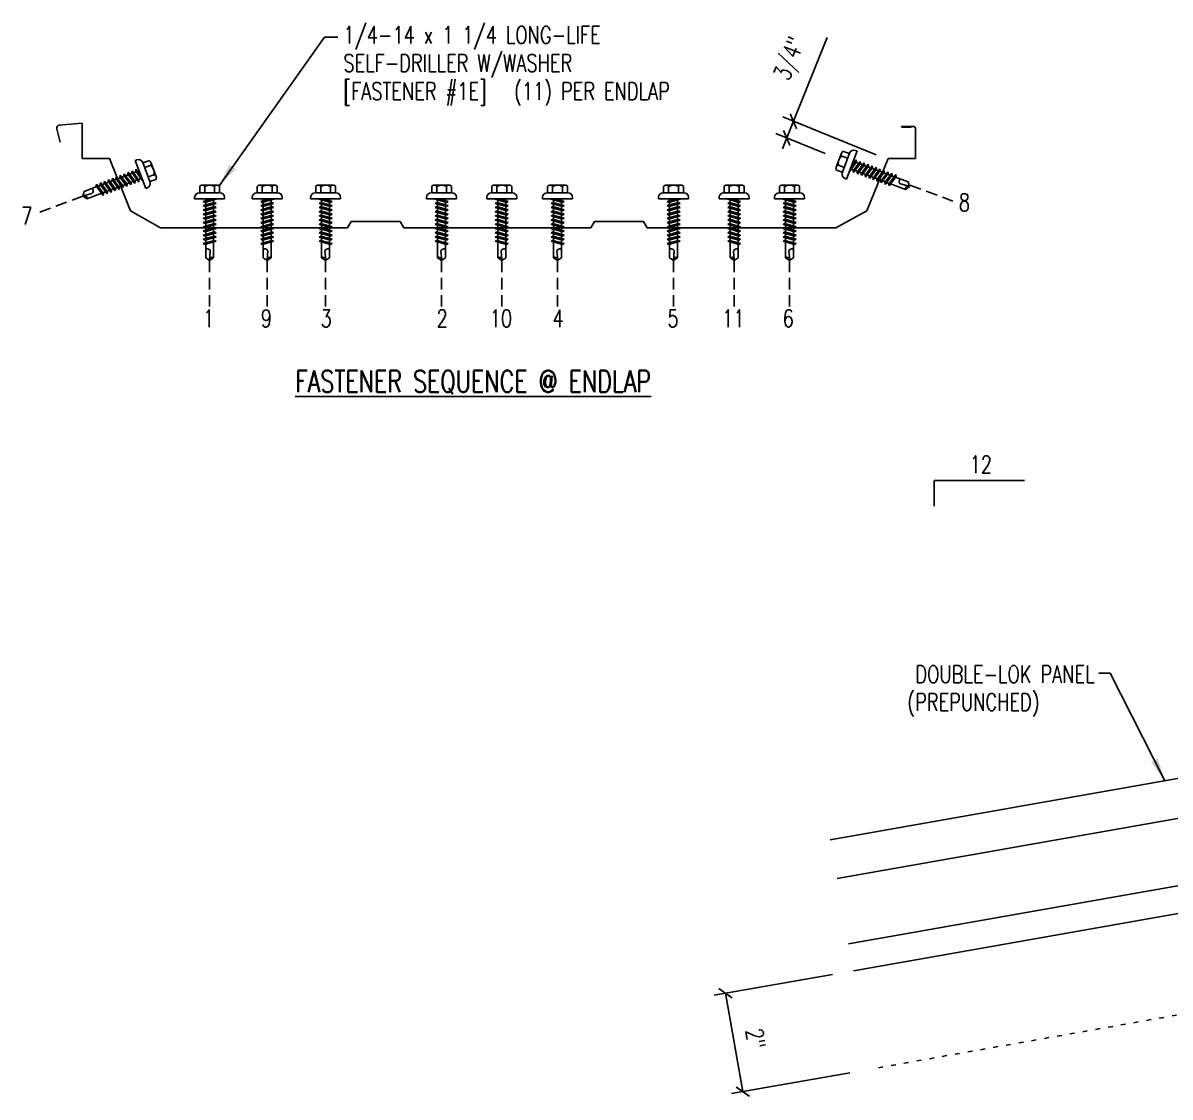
# Model space of a CAD drawing. Header units: inches. Extents: x 2.8 to 49, y 4.7 to 45.8.
# Drawn here: x 2.83 to 27.6, y 22.62 to 45.81 of the extents above; entities that cross this region are included whole.
import ezdxf
from ezdxf.enums import TextEntityAlignment as Align

# ---------------------------------------------------------------- set-up
doc = ezdxf.new("R2010")
doc.units = ezdxf.units.IN
doc.header["$MEASUREMENT"] = 0
doc.linetypes.add('ACAD_ISO07W100', pattern=[3, 0, -3])
doc.linetypes.add('HIDDEN', pattern=[0.375, 0.25, -0.125])
for name, color, linetype in [('DIM', 7, 'Continuous'), ('FASTENER', 9, 'Continuous'), ('LABEL', 6, 'Continuous'), ('MARK', 1, 'Continuous'), ('PANEL', 11, 'Continuous'), ('PANEL-S', 11, 'Continuous'), ('TEXT', 2, 'Continuous')]:
    doc.layers.add(name, color=color, linetype=linetype)
doc.styles.add('ARCHITEXT', font='ROMANS.shx', dxfattribs={"width": 0.8, "height": 0.375})
doc.styles.add('TEXT1', font='ROMANS.shx', dxfattribs={"width": 0.75, "height": 0.375})
doc.dimstyles.new('DETAIL', dxfattribs={"dimscale": 4, "dimtxt": 0.09375, "dimasz": 0.0625, "dimexe": 0.0625, "dimexo": 0.125, "dimgap": 0.0625, "dimtad": 1, "dimdec": 4, "dimzin": 3, "dimdsep": 46, "dimlunit": 4, "dimtxsty": 'TEXT1', "dimblk": 'ARCHTICK', "dimcen": 0.0625, "dimclrd": 7, "dimclre": 7, "dimclrt": 2, "dimadec": 0, "dimazin": 0, "dimtfac": 0.59375, "dimtdec": 4, "dimtmove": 0, "dimatfit": 3, "dimfxl": 0, "dimfrac": 2, "dimtolj": 1, "dimtzin": 3, "dimarcsym": 0})
doc.dimstyles.new('DETAIL$7', dxfattribs={"dimscale": 4, "dimtxt": 0.09375, "dimasz": 0.125, "dimexe": 0.0625, "dimexo": 0.125, "dimgap": 0.0625, "dimtad": 1, "dimdec": 4, "dimzin": 3, "dimdsep": 46, "dimlunit": 4, "dimtxsty": 'TEXT1', "dimblk": 'ARCHTICK', "dimcen": 0.0625, "dimclrd": 7, "dimclre": 7, "dimclrt": 2, "dimadec": 0, "dimazin": 0, "dimtfac": 0.59375, "dimtdec": 4, "dimtmove": 0, "dimatfit": 3, "dimfxl": 0, "dimfrac": 2, "dimtolj": 1, "dimtzin": 3, "dimarcsym": 0})

# ---------------------------------------------------------------- blocks, each defined once
blk = doc.blocks.new('_ArchTick')
at = {"color": 0, "linetype": 'ByBlock', "const_width": 0.15}
blk.add_lwpolyline([(-0.5, -0.5), (0.5, 0.5)], dxfattribs=at)
blk = doc.blocks.new('slopl1')
at = {"layer": 'MARK', "color": 6}
blk.add_lwpolyline([(0, 0), (0, 0.1368), (0.4871, 0.1368)], dxfattribs=at)
at = {"layer": 'MARK', "color": 2, "style": 'TEXT1', "width": 0.75}
blk.add_text('12', height=0.09375, dxfattribs=at).set_placement((0.1909, 0.1779))
blk.add_attdef('SLOPL1', text='', height=0.0938, dxfattribs=at).set_placement((-0.0549, 0.0243), align=Align.RIGHT)
blk = doc.blocks.new('*D20')
at = {"color": 7, "lineweight": -2}
for p, q in [((20.311, 25.265), (17.755, 24.814)), ((18.376, 22.733), (18.001, 24.858)), ((20.686, 23.141), (18.129, 22.69))]:
    blk.add_line(p, q, dxfattribs=at)
at = {"layer": 'DEFPOINTS', "color": 0}
for p in [(20.804, 25.352), (18.001, 24.858), (21.178, 23.228)]:
    blk.add_point(p, dxfattribs=at)
at = {"color": 7, "lineweight": -2, "xscale": 0.25, "yscale": 0.25, "zscale": 0.25}
for p, rotation in [((18.001, 24.858), 100.0000000000009), ((18.376, 22.733), 280.0000000000009)]:
    blk.add_blockref('_ArchTick', p, dxfattribs=dict(at, rotation=rotation))
at = {"color": 2, "insert": (18.654, 23.878), "char_height": 0.375, "attachment_point": 5, "rotation": 280, "style": 'TEXT1'}
blk.add_mtext('\\A1;2"', dxfattribs=at)
blk = doc.blocks.new('A$C236D3EBF')
at = {"layer": 'PANEL'}
for p, q in [((-7.331, 2.656), (-7.327, 1.817)), ((-6.939, 2.74), (-7.248, 2.74)), ((-7.2, 2.716), (-6.939, 2.716)), ((16.671, 1.817), (16.669, 2.831)), ((16.669, 2.831), (17.327, 2.774)), ((17.398, 2.672), (17.304, 2.289)), ((-7.327, 1.817), (-6.538, 1.817)), ((-6.538, 1.817), (-5.929, 0.312)), ((15.273, 0.313), (15.88, 1.817)), ((15.88, 1.817), (16.671, 1.817)), ((-5.929, 0.312), (-5.035, -0.183)), ((0.395, -0.183), (0.503, 0.004)), ((0.503, 0.004), (1.911, 0.004)), ((1.911, 0.004), (2.02, -0.183)), ((7.406, -0.183), (7.514, 0.004)), ((7.514, 0.004), (8.922, 0.004)), ((8.922, 0.004), (9.031, -0.183)), ((14.413, -0.183), (15.273, 0.313)), ((-5.035, -0.183), (0.395, -0.183)), ((2.02, -0.183), (7.406, -0.183)), ((9.031, -0.183), (14.413, -0.183))]:
    blk.add_line(p, q, dxfattribs=at)
for centre, radius, start, end in [((-7.248, 2.657), 0.0833, 90.0159, 180.2544), ((-6.939, 2.728), 0.012, 269.6882, 90.3435), ((17.32, 2.693), 0.0815, 345.092, 85.0011)]:
    blk.add_arc(centre, radius, start, end, dxfattribs=at)
blk = doc.blocks.new('FZ7')
at = {"layer": 'FASTENER'}
for p, q in [((-0.215, 0.305), (-0.215, 0.171)), ((-0.161, 0.337), (0.161, 0.337)), ((-0.107, 0.305), (-0.107, 0.171)), ((0.107, 0.305), (0.107, 0.171)), ((0.215, 0.305), (0.215, 0.171)), ((-0.324, 0.071), (-0.324, 0.037)), ((-0.324, 0.037), (0.324, 0.037)), ((-0.224, 0.171), (0.215, 0.171)), ((-0.139, -0.016), (0.046, 0.037)), ((-0.104, -0.036), (0.139, 0.033)), ((-0.086, 0.037), (-0.086, -0.001)), ((-0.086, 0.037), (0.086, 0.037)), ((0.086, 0.037), (0.133, 0.037)), ((0.086, 0.018), (0.086, -0.042)), ((0.139, 0.033), (0.133, 0.037)), ((0.324, 0.071), (0.324, 0.037)), ((-0.104, -0.036), (-0.139, -0.016)), ((-0.139, -0.107), (0.104, -0.038)), ((-0.104, -0.127), (-0.139, -0.107)), ((-0.139, -0.198), (0.104, -0.128)), ((-0.104, -0.218), (-0.139, -0.198)), ((-0.139, -0.289), (0.104, -0.219)), ((-0.104, -0.127), (0.139, -0.058)), ((-0.104, -0.218), (0.139, -0.149)), ((-0.104, -0.309), (0.139, -0.239)), ((-0.086, -0.031), (-0.086, -0.092)), ((-0.086, -0.122), (-0.086, -0.183)), ((-0.086, -0.213), (-0.086, -0.274)), ((0.086, -0.073), (0.086, -0.133)), ((0.086, -0.164), (0.086, -0.224)), ((0.139, -0.058), (0.104, -0.038)), ((0.139, -0.149), (0.104, -0.128)), ((0.139, -0.239), (0.104, -0.219)), ((-0.104, -0.309), (-0.139, -0.289)), ((-0.139, -0.38), (0.104, -0.31)), ((-0.104, -0.4), (-0.139, -0.38)), ((-0.139, -0.47), (0.104, -0.401)), ((-0.104, -0.491), (-0.139, -0.47)), ((-0.139, -0.561), (0.104, -0.492)), ((-0.104, -0.4), (0.139, -0.33)), ((-0.104, -0.491), (0.139, -0.421)), ((-0.086, -0.304), (-0.086, -0.364)), ((-0.086, -0.395), (-0.086, -0.455)), ((-0.086, -0.486), (-0.086, -0.546)), ((0.086, -0.255), (0.086, -0.315)), ((0.086, -0.345), (0.086, -0.406)), ((0.086, -0.436), (0.086, -0.497)), ((0.139, -0.33), (0.104, -0.31)), ((0.139, -0.421), (0.104, -0.401)), ((0.139, -0.512), (0.104, -0.492)), ((-0.104, -0.581), (-0.139, -0.561)), ((-0.139, -0.652), (0.104, -0.583)), ((-0.104, -0.672), (-0.139, -0.652)), ((-0.139, -0.743), (0.104, -0.674)), ((-0.104, -0.763), (-0.139, -0.743)), ((-0.104, -0.581), (0.139, -0.512)), ((-0.104, -0.672), (0.139, -0.603)), ((-0.104, -0.763), (0.139, -0.694)), ((-0.086, -0.577), (-0.086, -0.637)), ((-0.086, -0.667), (-0.086, -0.728)), ((0.086, -0.527), (0.086, -0.588)), ((0.086, -0.618), (0.086, -0.679)), ((0.086, -0.709), (0.086, -0.77)), ((0.139, -0.603), (0.104, -0.583)), ((0.139, -0.694), (0.104, -0.674)), ((-0.139, -0.834), (0.104, -0.765)), ((-0.104, -0.854), (-0.139, -0.834)), ((-0.139, -0.925), (0.104, -0.856)), ((-0.104, -0.945), (-0.139, -0.925)), ((-0.104, -0.854), (0.139, -0.785)), ((-0.104, -0.945), (0.139, -0.876)), ((-0.086, -0.758), (-0.086, -0.819)), ((-0.086, -0.849), (-0.086, -0.91)), ((-0.086, -0.94), (-0.086, -1.232)), ((0.086, -0.8), (0.086, -0.861)), ((0.086, -0.891), (0.086, -1.232)), ((0.139, -0.785), (0.104, -0.765)), ((0.139, -0.876), (0.104, -0.856)), ((0, -1.293), (-0.086, -1.232)), ((-0.002, -1.277), (0.014, -1.091)), ((0, -1.293), (0.086, -1.232))]:
    blk.add_line(p, q, dxfattribs=at)
for centre, radius, start, end in [((-0.161, 0.274), 0.0628, 29.8754, 150.1246), ((0, 0.141), 0.196, 56.9974, 123.0026), ((0.161, 0.274), 0.0628, 29.8754, 150.1246), ((-0.224, 0.071), 0.1, 90, 180), ((0.224, 0.071), 0.1, 0, 90), ((-0.046, -1.102), 0.0615, 11.1445, 130.906), ((0.054, -1.278), 0.0563, 55.4585, 194.8454)]:
    blk.add_arc(centre, radius, start, end, dxfattribs=at)

msp = doc.modelspace()

# ---------------------------------------------------------------- linework, layer by layer
at = {"color": 7}
for p, q in [((19.46866, 43.68242), (20.20038, 45.4909)), ((21.25551, 42.96001), (19.23691, 43.77619)), ((19.32341, 43.32342), (19.46866, 43.68242)), ((20.15155, 42.98835), (19.09166, 43.41719)), ((19.32341, 43.32342), (19.22964, 43.09167))]:
    msp.add_line(p, q, dxfattribs=at)
at = {"layer": 'DIM', "color": 251, "linetype": 'HIDDEN'}
for p, q in [((21.98526, 42.30494), (22.91324, 41.95695)), ((4.12426, 42.06793), (3.19629, 41.71994)), ((6.86169, 40.67561), (6.86169, 39.68453)), ((8.10504, 40.67561), (8.10504, 39.68453)), ((9.36658, 40.67561), (9.36658, 39.68453)), ((11.87148, 40.67561), (11.87148, 39.68453)), ((13.17008, 40.67561), (13.17008, 39.68453)), ((14.37637, 40.67561), (14.37637, 39.68453)), ((16.88126, 40.67561), (16.88126, 39.68453)), ((18.18938, 40.67561), (18.18938, 39.68453)), ((19.38615, 40.67561), (19.38615, 39.68453))]:
    msp.add_line(p, q, dxfattribs=at)
at = {"layer": 'PANEL'}
for p, q in [((20.26512, 28.17101), (37.06794, 31.1338)), ((37.21485, 30.30066), (20.41202, 27.33786)), ((37.46386, 28.88844), (20.66104, 25.92565))]:
    msp.add_line(p, q, dxfattribs=at)
msp.add_lwpolyline([(37.56631, 28.3074), (20.76349, 25.34461)], dxfattribs=at)
at = {"layer": 'TEXT', "linetype": 'ACAD_ISO07W100', "ltscale": 0.06}
msp.add_line((31.32947, 25.01754), (21.17838, 23.22763), dxfattribs=at)

# ---------------------------------------------------------------- block references
at = {"color": 7, "xscale": 0.2499999999999988, "yscale": 0.25, "zscale": 0.25}
for p, rotation in [((19.46866, 43.68242), 247.9715482466653), ((19.32341, 43.32342), 67.9715482466653)]:
    msp.add_blockref('_ArchTick', p, dxfattribs=dict(at, rotation=rotation))
at = {"layer": 'FASTENER', "xscale": -1, "rotation": 69.4439547804174}
msp.add_blockref('FZ7', (20.76348, 42.72527), dxfattribs=at)
at = {"layer": 'FASTENER', "rotation": 290.5560452195829}
msp.add_blockref('FZ7', (5.33483, 42.5219), dxfattribs=at)
at = {"layer": 'FASTENER'}
for p in [(6.86169, 41.9685), (8.10504, 41.9685), (16.88126, 41.9685)]:
    msp.add_blockref('FZ7', p, dxfattribs=at)
at = {"layer": 'FASTENER', "xscale": -1}
for p in [(9.36658, 41.9685), (11.87148, 41.9685), (13.17008, 41.9685), (14.37637, 41.9685), (18.18938, 41.9685), (19.38615, 41.9685)]:
    msp.add_blockref('FZ7', p, dxfattribs=at)
at = {"layer": 'MARK', "xscale": 4, "yscale": 4, "zscale": 4}
msp.add_blockref('slopl1', (22.51163, 35.37708), dxfattribs=at)
at = {"layer": 'PANEL-S', "xscale": -0.75, "yscale": 0.75, "zscale": 0.75}
msp.add_blockref('A$C236D3EBF', (16.60928, 41.51836), dxfattribs=at)

# ---------------------------------------------------------------- texts
at = {"color": 2, "insert": (19.43168, 45.01934), "char_height": 0.375, "attachment_point": 5, "rotation": 67.971548, "style": 'TEXT1'}
msp.add_mtext('\\A1;3/4"', dxfattribs=at)
at = {"layer": 'LABEL', "style": 'ARCHITEXT', "width": 0.75}
msp.add_text('%%UFASTENER SEQUENCE @ ENDLAP', height=0.46875, dxfattribs=at).set_placement((8.71017, 37.83353))
at = {"layer": 'TEXT', "style": 'TEXT1', "width": 0.75}
for s, p in [('1/4-14 x 1 1/4 LONG-LIFE', (9.7506, 45.35941)), ('SELF-DRILLER W/WASHER', (9.7506, 44.75226)), ('[FASTENER #1E]', (9.7506, 44.14512)), ('(11) PER ENDLAP', (13.43694, 44.14512))]:
    msp.add_text(s, height=0.375, dxfattribs=at).set_placement(p)
at = {"layer": 'TEXT', "color": 2, "style": 'ARCHITEXT', "width": 0.75}
for s, p in [('8', (23.04069, 41.74425)), ('7', (2.7933, 41.45105)), ('1', (6.72179, 39.23896)), ('9', (7.96513, 39.23896)), ('3', (9.25647, 39.23896)), ('2', (11.76137, 39.23896)), ('10', (12.91089, 39.23896)), ('4', (14.26626, 39.23896)), ('5', (16.74904, 39.23896)), ('11', (17.93019, 39.23896)), ('6', (19.23656, 39.23896))]:
    msp.add_text(s, height=0.375, dxfattribs=at).set_placement(p)
at = {"layer": 'TEXT', "style": 'TEXT1', "width": 0.75}
for s, p in [('DOUBLE-LOK PANEL', (25.97299, 31.55832)), ('(PREPUNCHED)', (24.78499, 30.95758))]:
    msp.add_text(s, height=0.375, dxfattribs=at).set_placement(p, align=Align.RIGHT)

# ---------------------------------------------------------------- dimensions: what is measured, and where the dimension line sits
dim = msp.add_aligned_dim(p1=(21.17838, 23.22763), p2=(20.80384, 25.35173), distance=2.84596, text='2"', dimstyle='DETAIL')
dim.commit()
dim.dimension.update_dxf_attribs({"geometry": '*D20', "text_midpoint": (18.65441, 23.87766)})

# ---------------------------------------------------------------- leaders
at = {"layer": 'DIM'}
for points in [[(7.06563, 42.28806), (9.34307, 45.49874), (9.63126, 45.49874)], [(27.49177, 29.44527), (26.31196, 31.76456), (26.06744, 31.76456)]]:
    msp.add_leader(points, dimstyle='DETAIL$7', dxfattribs=at)

doc.saveas('drawing.dxf')
